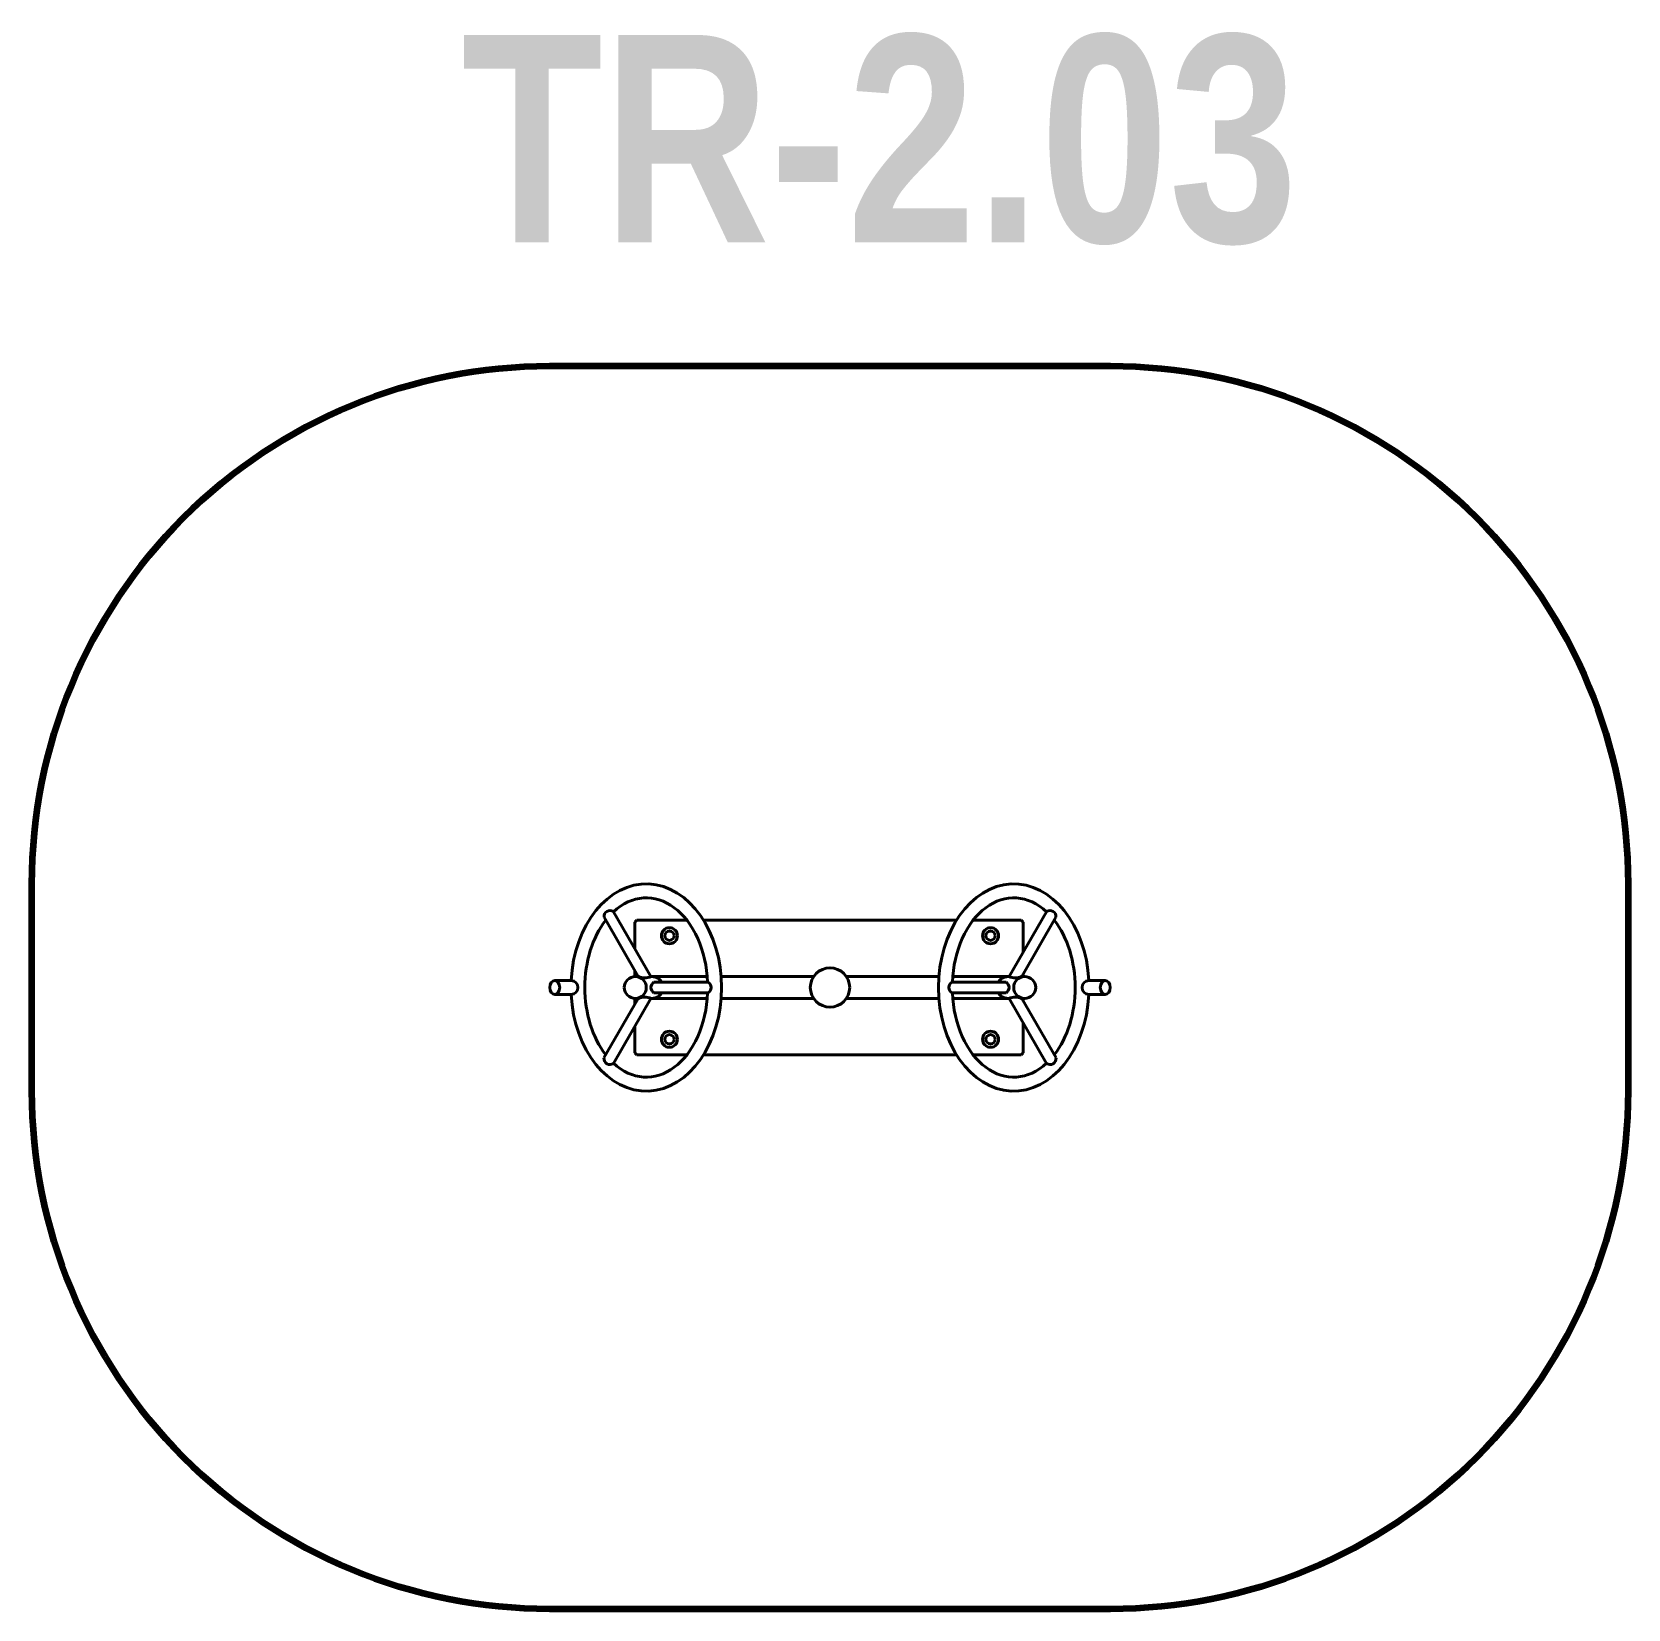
# Model space of a CAD drawing. Header units: millimetres. Extents: x 112653 to 115735, y 1189 to 4233.
import ezdxf

# ---------------------------------------------------------------- set-up
doc = ezdxf.new("R2010")
doc.units = ezdxf.units.MM
doc.layers.add('DiKom', color=7, linetype='Continuous')
doc.styles.add('style1', font='arialbd.ttf', dxfattribs={"width": 0.8})

msp = doc.modelspace()

# ---------------------------------------------------------------- linework, layer by layer
at = {"layer": 'DiKom', "color": 7, "linetype": 'Continuous', "lineweight": 40}
for p, q in [((113848.5, 2409.6), (113776.3, 2534.7)), ((114540.1, 2409.6), (114612.3, 2534.7)), ((113824.2, 2409.6), (113758.1, 2524.2)), ((113817.3, 2514.6), (113821.3, 2518.6)), ((113817.3, 2514.6), (113817.3, 2463.7)), ((113917.9, 2518.6), (113821.3, 2518.6)), ((114215.3, 2518.6), (113950.1, 2518.6)), ((114438.5, 2518.6), (114215.3, 2518.6)), ((114563.3, 2518.6), (114470.7, 2518.6)), ((114563.3, 2518.6), (114567.3, 2514.6)), ((114564.4, 2409.6), (114630.5, 2524.2)), ((114567.3, 2456.7), (114567.3, 2514.6)), ((113817.3, 2421.7), (113817.3, 2409.6)), ((113818.4, 2409.6), (113824.2, 2409.6)), ((113848.5, 2409.6), (113957.4, 2409.6)), ((113984.2, 2409.6), (114162.6, 2409.6)), ((114404.4, 2409.6), (114226, 2409.6)), ((114540.1, 2409.6), (114431.2, 2409.6)), ((114570.2, 2409.6), (114564.4, 2409.6)), ((114567.3, 2409.5), (114567.3, 2414.7)), ((113662.9, 2402), (113694.6, 2402)), ((113662.9, 2375.2), (113694.6, 2375.2)), ((113854.4, 2399.1), (113958.1, 2399.1)), ((113854.4, 2378.1), (113958.1, 2378.1)), ((114534.2, 2399.1), (114430.5, 2399.1)), ((114534.2, 2378.1), (114430.5, 2378.1)), ((114725.7, 2402), (114694, 2402)), ((114725.7, 2375.2), (114694, 2375.2)), ((113824.2, 2367.6), (113757.9, 2252.7)), ((113848.5, 2367.6), (113776.1, 2242.2)), ((113817.3, 2367.7), (113817.3, 2355.6)), ((113818.4, 2367.6), (113824.2, 2367.6)), ((113848.5, 2367.6), (113957.4, 2367.6)), ((113984.2, 2367.6), (114162.6, 2367.6)), ((114404.4, 2367.6), (114226, 2367.6)), ((114540.1, 2367.6), (114431.2, 2367.6)), ((114540.1, 2367.6), (114612.5, 2242.2)), ((114570.2, 2367.6), (114564.4, 2367.6)), ((114564.4, 2367.6), (114630.7, 2252.7)), ((114567.3, 2362.5), (114567.3, 2367.8)), ((113817.3, 2313.6), (113817.3, 2262.6)), ((114567.3, 2262.6), (114567.3, 2320.5)), ((113817.3, 2262.6), (113821.3, 2258.6)), ((113821.3, 2258.6), (113917.9, 2258.6)), ((113950.1, 2258.6), (114215.3, 2258.6)), ((114215.3, 2258.6), (114438.5, 2258.6)), ((114470.7, 2258.6), (114563.3, 2258.6)), ((114563.3, 2258.6), (114567.3, 2262.6))]:
    msp.add_line(p, q, dxfattribs=at)
at = {"layer": 'DiKom', "color": 3, "lineweight": 200}
msp.add_lwpolyline([(112653.4, 2188.6), (112653.4, 2588.6, -0.414214), (113653.4, 3588.6), (114735.2, 3588.6, -0.414214), (115735.2, 2588.6), (115735.2, 2188.6, -0.414214), (114735.2, 1188.6), (113653.4, 1188.6, -0.414214)], format="xyb", close=True, dxfattribs=at)
at = {"layer": 'DiKom', "color": 7, "linetype": 'Continuous', "lineweight": 40}
for centre, radius in [((113884.3, 2488.6), 15.5), ((113884.3, 2488.6), 9), ((114504.3, 2488.6), 15.5), ((114504.3, 2488.6), 9), ((114194.3, 2388.6), 38), ((113884.3, 2288.6), 15.5), ((113884.3, 2288.6), 9), ((114504.3, 2288.6), 15.5), ((114504.3, 2288.6), 9)]:
    msp.add_circle(centre, radius, dxfattribs=at)
for centre, radius, start, end in [((113769.4, 2525.6), 11.4, 52.8135, 187.1865), ((114619.2, 2525.6), 11.4, 352.8135, 127.1865), ((113836.4, 2441.2), 33.8, 249.0044, 290.9956), ((114552.2, 2441.2), 33.8, 249.0044, 290.9956), ((113694.3, 2388.6), 13.4, 271.1997, 88.8003), ((113860.8, 2388.6), 12.3, 121.5058, 238.4942), ((113953.6, 2388.6), 11.4, 292.8135, 67.1865), ((114435, 2388.6), 11.4, 112.8135, 247.1865), ((114527.8, 2388.6), 12.3, 301.5058, 58.4942), ((114694.3, 2388.6), 13.4, 91.1997, 268.8003), ((113836.4, 2336.1), 33.8, 69.0044, 110.9956), ((114552.2, 2336.1), 33.8, 69.0044, 110.9956), ((113769.2, 2251.3), 11.4, 172.8135, 307.1865), ((114619.4, 2251.3), 11.4, 232.8135, 7.1865)]:
    msp.add_arc(centre, radius, start, end, dxfattribs=at)
for centre, major_axis, ratio, start_param, end_param in [((113839.6, 2388.6), (0, 200), 0.726731, 1.637847, 7.786931), ((114549, 2388.6), (0, 200), 0.726731, 4.779439, 10.928524), ((113839.6, 2388.6), (0, 173), 0.685749, 4.77312, 6.847776), ((114549, 2388.6), (0, 173), 0.685749, 5.718595, 7.793251), ((113839.6, 2388.6), (0, 173), 0.685749, 0.720924, 2.420669), ((114549, 2388.6), (0, 173), 0.685749, 3.862517, 5.562261), ((113851, 2388.6), (-21.2, 0), 0.989949, 3.665191, 4.712389), ((114537.6, 2388.6), (-21.2, 0), 0.989949, 4.712389, 5.759587), ((113839.6, 2388.6), (0, 173), 0.685749, 2.577446, 4.651658), ((113851, 2388.6), (-21.2, 0), 0.989949, 1.570796, 2.617994), ((114549, 2388.6), (0, 173), 0.685749, 1.631527, 3.705739), ((114537.6, 2388.6), (-21.2, 0), 0.989949, 0.523599, 1.570796)]:
    msp.add_ellipse(centre, major_axis=major_axis, ratio=ratio, start_param=start_param, end_param=end_param, dxfattribs=at)
for centre, major_axis, ratio in [((113818.4, 2388.6), (-21.2, 0), 0.989949), ((114570.2, 2388.6), (-21.2, 0), 0.989949), ((113662.9, 2388.6), (0, 13.4), 0.707107), ((114725.7, 2388.6), (0, 13.4), 0.707107)]:
    msp.add_ellipse(centre, major_axis=major_axis, ratio=ratio, dxfattribs=at)

# ---------------------------------------------------------------- texts
at = {"layer": 'DiKom', "insert": (113482.6, 4227.4), "char_height": 400, "attachment_point": 1, "style": 'style1'}
msp.add_mtext_dynamic_manual_height_columns('TR-2.03', width=2518.219, gutter_width=2.09, heights=[0], dxfattribs=at)

doc.saveas('drawing.dxf')
